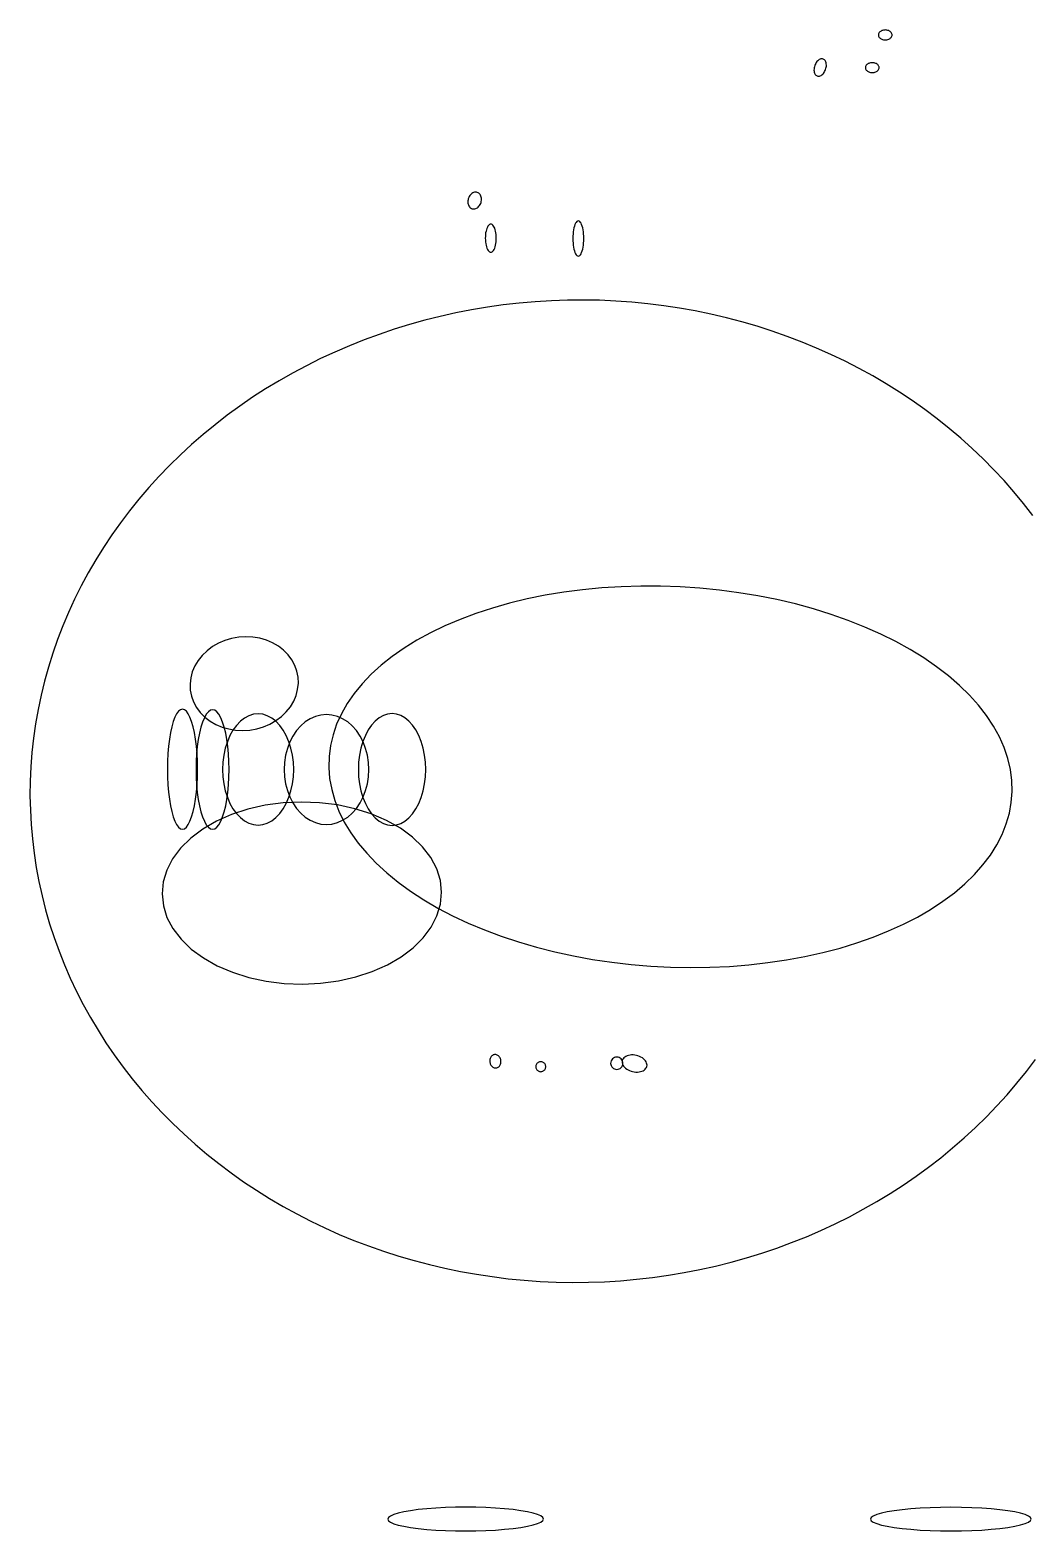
# Model space of a CAD drawing. Extents: x -292 to 292, y -205 to 211.
# Drawn here: x 136 to 239.4, y -205.4 to -50.7 of the extents above; entities that cross this region are included whole.
import ezdxf

# ---------------------------------------------------------------- set-up
doc = ezdxf.new("R2010")
doc.units = 0

msp = doc.modelspace()

# ---------------------------------------------------------------- linework, layer by layer
at = {"layer": 'CIRCLES'}
for p, q in [((195.95, -157.1), (195.93, -157.23)), ((195.93, -157.23), (195.95, -157.35)), ((195.98, -156.98), (195.95, -157.1)), ((195.95, -157.35), (195.98, -157.47)), ((196.04, -156.88), (195.98, -156.98)), ((195.98, -157.47), (196.04, -157.58)), ((196.12, -156.78), (196.04, -156.88)), ((196.04, -157.58), (196.12, -157.67)), ((196.21, -156.7), (196.12, -156.78)), ((196.12, -157.67), (196.21, -157.75)), ((196.32, -156.64), (196.21, -156.7)), ((196.21, -157.75), (196.32, -157.81)), ((196.44, -156.61), (196.32, -156.64)), ((196.32, -157.81), (196.44, -157.84)), ((196.56, -156.6), (196.44, -156.61)), ((196.69, -156.61), (196.56, -156.6)), ((196.81, -156.64), (196.69, -156.61)), ((196.69, -157.84), (196.81, -157.81)), ((196.91, -156.7), (196.81, -156.64)), ((196.81, -157.81), (196.91, -157.75)), ((197.01, -156.78), (196.91, -156.7)), ((196.91, -157.75), (197.01, -157.67)), ((197.09, -156.88), (197.01, -156.78)), ((197.01, -157.67), (197.09, -157.58)), ((197.15, -156.98), (197.09, -156.88)), ((197.09, -157.58), (197.15, -157.47)), ((197.18, -157.1), (197.15, -156.98)), ((197.15, -157.47), (197.18, -157.35)), ((197.19, -157.23), (197.18, -157.1)), ((197.18, -157.35), (197.19, -157.23)), ((196.44, -157.84), (196.56, -157.86)), ((196.56, -157.86), (196.69, -157.84))]:
    msp.add_line(p, q, dxfattribs=at)
at = {"layer": 'ELLIPSES'}
for p, q in [((223.59, -51.02), (223.56, -51.08)), ((223.64, -50.96), (223.59, -51.02)), ((223.69, -50.9), (223.64, -50.96)), ((223.75, -50.85), (223.69, -50.9)), ((223.82, -50.81), (223.75, -50.85)), ((223.9, -50.77), (223.82, -50.81)), ((223.98, -50.74), (223.9, -50.77)), ((224.07, -50.72), (223.98, -50.74)), ((224.16, -50.71), (224.07, -50.72)), ((224.25, -50.7), (224.16, -50.71)), ((224.34, -50.71), (224.25, -50.7)), ((224.43, -50.72), (224.34, -50.71)), ((224.52, -50.74), (224.43, -50.72)), ((224.61, -50.77), (224.52, -50.74)), ((224.68, -50.81), (224.61, -50.77)), ((224.75, -50.85), (224.68, -50.81)), ((224.81, -50.9), (224.75, -50.85)), ((224.87, -50.96), (224.81, -50.9)), ((224.91, -51.02), (224.87, -50.96)), ((224.94, -51.08), (224.91, -51.02)), ((223.55, -51.15), (223.54, -51.21)), ((223.54, -51.21), (223.55, -51.28)), ((223.56, -51.08), (223.55, -51.15)), ((223.55, -51.28), (223.56, -51.34)), ((223.56, -51.34), (223.59, -51.41)), ((223.59, -51.41), (223.64, -51.47)), ((223.64, -51.47), (223.69, -51.52)), ((223.69, -51.52), (223.75, -51.57)), ((223.75, -51.57), (223.82, -51.62)), ((223.82, -51.62), (223.9, -51.65)), ((223.9, -51.65), (223.98, -51.68)), ((223.98, -51.68), (224.07, -51.7)), ((224.07, -51.7), (224.16, -51.72)), ((224.16, -51.72), (224.25, -51.72)), ((224.25, -51.72), (224.34, -51.72)), ((224.34, -51.72), (224.43, -51.7)), ((224.43, -51.7), (224.52, -51.68)), ((224.52, -51.68), (224.61, -51.65)), ((224.61, -51.65), (224.68, -51.62)), ((224.68, -51.62), (224.75, -51.57)), ((224.75, -51.57), (224.81, -51.52)), ((224.81, -51.52), (224.87, -51.47)), ((224.87, -51.47), (224.91, -51.41)), ((224.91, -51.41), (224.94, -51.34)), ((224.95, -51.15), (224.94, -51.08)), ((224.94, -51.34), (224.95, -51.28)), ((224.96, -51.21), (224.95, -51.15)), ((224.95, -51.28), (224.96, -51.21)), ((217.08, -54.15), (217.03, -54.26)), ((217.14, -54.05), (217.08, -54.15)), ((217.21, -53.96), (217.14, -54.05)), ((217.29, -53.88), (217.21, -53.96)), ((217.37, -53.82), (217.29, -53.88)), ((217.45, -53.76), (217.37, -53.82)), ((217.53, -53.72), (217.45, -53.76)), ((217.61, -53.69), (217.53, -53.72)), ((217.7, -53.68), (217.61, -53.69)), ((217.78, -53.68), (217.7, -53.68)), ((217.85, -53.7), (217.78, -53.68)), ((217.92, -53.74), (217.85, -53.7)), ((217.98, -53.78), (217.92, -53.74)), ((218.04, -53.84), (217.98, -53.78)), ((218.09, -53.92), (218.04, -53.84)), ((218.13, -54), (218.09, -53.92)), ((218.15, -54.1), (218.13, -54)), ((218.17, -54.2), (218.15, -54.1)), ((222.56, -54.14), (222.48, -54.17)), ((222.64, -54.11), (222.56, -54.14)), ((222.73, -54.09), (222.64, -54.11)), ((222.82, -54.07), (222.73, -54.09)), ((222.92, -54.07), (222.82, -54.07)), ((223.01, -54.07), (222.92, -54.07)), ((223.1, -54.09), (223.01, -54.07)), ((223.19, -54.11), (223.1, -54.09)), ((223.27, -54.14), (223.19, -54.11)), ((223.35, -54.17), (223.27, -54.14)), ((216.91, -54.72), (216.9, -54.83)), ((216.9, -54.83), (216.91, -54.94)), ((216.92, -54.6), (216.91, -54.72)), ((216.91, -54.94), (216.93, -55.04)), ((216.95, -54.49), (216.92, -54.6)), ((216.93, -55.04), (216.96, -55.14)), ((216.98, -54.37), (216.95, -54.49)), ((216.96, -55.14), (216.99, -55.22)), ((217.03, -54.26), (216.98, -54.37)), ((216.99, -55.22), (217.04, -55.29)), ((217.04, -55.29), (217.1, -55.36)), ((217.1, -55.36), (217.16, -55.4)), ((217.16, -55.4), (217.23, -55.44)), ((217.23, -55.44), (217.31, -55.46)), ((217.31, -55.46), (217.39, -55.46)), ((217.39, -55.46), (217.47, -55.45)), ((217.47, -55.45), (217.55, -55.42)), ((217.55, -55.42), (217.64, -55.38)), ((217.64, -55.38), (217.72, -55.32)), ((217.72, -55.32), (217.8, -55.26)), ((217.8, -55.26), (217.87, -55.18)), ((217.87, -55.18), (217.94, -55.09)), ((217.94, -55.09), (218, -54.99)), ((218, -54.99), (218.05, -54.88)), ((218.05, -54.88), (218.1, -54.77)), ((218.1, -54.77), (218.13, -54.65)), ((218.13, -54.65), (218.16, -54.54)), ((218.16, -54.54), (218.18, -54.42)), ((218.18, -54.31), (218.17, -54.2)), ((218.18, -54.42), (218.18, -54.31)), ((222.23, -54.45), (222.21, -54.51)), ((222.21, -54.51), (222.21, -54.58)), ((222.21, -54.58), (222.21, -54.64)), ((222.21, -54.64), (222.23, -54.71)), ((222.26, -54.38), (222.23, -54.45)), ((222.23, -54.71), (222.26, -54.77)), ((222.3, -54.32), (222.26, -54.38)), ((222.26, -54.77), (222.3, -54.83)), ((222.35, -54.27), (222.3, -54.32)), ((222.3, -54.83), (222.35, -54.89)), ((222.41, -54.22), (222.35, -54.27)), ((222.35, -54.89), (222.41, -54.94)), ((222.48, -54.17), (222.41, -54.22)), ((222.41, -54.94), (222.48, -54.98)), ((222.48, -54.98), (222.56, -55.02)), ((222.56, -55.02), (222.64, -55.05)), ((222.64, -55.05), (222.73, -55.07)), ((222.73, -55.07), (222.82, -55.08)), ((222.82, -55.08), (222.92, -55.09)), ((222.92, -55.09), (223.01, -55.08)), ((223.01, -55.08), (223.1, -55.07)), ((223.1, -55.07), (223.19, -55.05)), ((223.19, -55.05), (223.27, -55.02)), ((223.27, -55.02), (223.35, -54.98)), ((223.42, -54.22), (223.35, -54.17)), ((223.35, -54.98), (223.42, -54.94)), ((223.48, -54.27), (223.42, -54.22)), ((223.42, -54.94), (223.48, -54.89)), ((223.53, -54.32), (223.48, -54.27)), ((223.48, -54.89), (223.53, -54.83)), ((223.57, -54.38), (223.53, -54.32)), ((223.53, -54.83), (223.57, -54.77)), ((223.6, -54.45), (223.57, -54.38)), ((223.57, -54.77), (223.6, -54.71)), ((223.62, -54.51), (223.6, -54.45)), ((223.6, -54.71), (223.62, -54.64)), ((223.63, -54.58), (223.62, -54.51)), ((223.62, -54.64), (223.63, -54.58)), ((181.29, -67.98), (181.25, -68.09)), ((181.34, -67.88), (181.29, -67.98)), ((181.4, -67.78), (181.34, -67.88)), ((181.47, -67.69), (181.4, -67.78)), ((181.54, -67.62), (181.47, -67.69)), ((181.62, -67.55), (181.54, -67.62)), ((181.71, -67.5), (181.62, -67.55)), ((181.8, -67.46), (181.71, -67.5)), ((181.89, -67.43), (181.8, -67.46)), ((181.98, -67.42), (181.89, -67.43)), ((182.08, -67.43), (181.98, -67.42)), ((182.16, -67.45), (182.08, -67.43)), ((182.25, -67.48), (182.16, -67.45)), ((182.32, -67.53), (182.25, -67.48)), ((182.39, -67.59), (182.32, -67.53)), ((182.46, -67.66), (182.39, -67.59)), ((182.51, -67.74), (182.46, -67.66)), ((182.55, -67.83), (182.51, -67.74)), ((182.58, -67.93), (182.55, -67.83)), ((182.6, -68.04), (182.58, -67.93)), ((182.61, -68.15), (182.6, -68.04)), ((181.21, -68.31), (181.2, -68.43)), ((181.2, -68.43), (181.21, -68.54)), ((181.22, -68.2), (181.21, -68.31)), ((181.21, -68.54), (181.23, -68.64)), ((181.25, -68.09), (181.22, -68.2)), ((181.23, -68.64), (181.26, -68.74)), ((181.26, -68.74), (181.31, -68.83)), ((181.31, -68.83), (181.36, -68.92)), ((181.36, -68.92), (181.42, -68.99)), ((181.42, -68.99), (181.49, -69.05)), ((181.49, -69.05), (181.57, -69.1)), ((181.57, -69.1), (181.65, -69.13)), ((181.65, -69.13), (181.74, -69.15)), ((181.74, -69.15), (181.83, -69.15)), ((181.83, -69.15), (181.92, -69.14)), ((181.92, -69.14), (182.02, -69.12)), ((182.02, -69.12), (182.11, -69.08)), ((182.11, -69.08), (182.19, -69.02)), ((182.19, -69.02), (182.27, -68.96)), ((182.27, -68.96), (182.35, -68.88)), ((182.35, -68.88), (182.42, -68.79)), ((182.42, -68.79), (182.48, -68.7)), ((182.48, -68.7), (182.53, -68.59)), ((182.53, -68.59), (182.56, -68.49)), ((182.56, -68.49), (182.59, -68.37)), ((182.59, -68.37), (182.61, -68.26)), ((182.61, -68.26), (182.61, -68.15)), ((183.17, -71.15), (183.12, -71.29)), ((183.22, -71.02), (183.17, -71.15)), ((183.28, -70.92), (183.22, -71.02)), ((183.35, -70.83), (183.28, -70.92)), ((183.42, -70.77), (183.35, -70.83)), ((183.49, -70.73), (183.42, -70.77)), ((183.57, -70.72), (183.49, -70.73)), ((183.64, -70.73), (183.57, -70.72)), ((183.71, -70.77), (183.64, -70.73)), ((183.78, -70.83), (183.71, -70.77)), ((183.85, -70.91), (183.78, -70.83)), ((183.91, -71.02), (183.85, -70.91)), ((183.97, -71.14), (183.91, -71.02)), ((184.02, -71.29), (183.97, -71.14)), ((192.14, -71.1), (192.1, -71.29)), ((192.19, -70.92), (192.14, -71.1)), ((192.25, -70.76), (192.19, -70.92)), ((192.31, -70.63), (192.25, -70.76)), ((192.38, -70.53), (192.31, -70.63)), ((192.45, -70.45), (192.38, -70.53)), ((192.52, -70.4), (192.45, -70.45)), ((192.6, -70.39), (192.52, -70.4)), ((192.67, -70.4), (192.6, -70.39)), ((192.74, -70.45), (192.67, -70.4)), ((192.81, -70.53), (192.74, -70.45)), ((192.88, -70.63), (192.81, -70.53)), ((192.94, -70.76), (192.88, -70.63)), ((193, -70.92), (192.94, -70.76)), ((193.05, -71.1), (193, -70.92)), ((193.09, -71.29), (193.05, -71.1)), ((183.01, -71.98), (183, -72.17)), ((183, -72.17), (183.01, -72.36)), ((183.02, -71.8), (183.01, -71.98)), ((183.01, -72.36), (183.02, -72.55)), ((183.04, -71.62), (183.02, -71.8)), ((183.02, -72.55), (183.05, -72.73)), ((183.08, -71.45), (183.04, -71.62)), ((183.12, -71.29), (183.08, -71.45)), ((184.06, -71.44), (184.02, -71.29)), ((184.09, -71.61), (184.06, -71.44)), ((184.06, -72.9), (184.09, -72.72)), ((184.12, -71.79), (184.09, -71.61)), ((184.09, -72.72), (184.12, -72.55)), ((184.13, -71.98), (184.12, -71.79)), ((184.12, -72.55), (184.13, -72.36)), ((184.13, -72.17), (184.13, -71.98)), ((184.13, -72.36), (184.13, -72.17)), ((192.05, -71.73), (192.03, -71.96)), ((192.03, -71.96), (192.03, -72.2)), ((192.03, -72.2), (192.03, -72.44)), ((192.03, -72.44), (192.05, -72.67)), ((192.07, -71.51), (192.05, -71.73)), ((192.05, -72.67), (192.07, -72.89)), ((192.1, -71.29), (192.07, -71.51)), ((193.12, -71.51), (193.09, -71.29)), ((193.14, -71.73), (193.12, -71.51)), ((193.12, -72.89), (193.14, -72.67)), ((193.16, -71.96), (193.14, -71.73)), ((193.14, -72.67), (193.16, -72.44)), ((193.16, -72.2), (193.16, -71.96)), ((193.16, -72.44), (193.16, -72.2)), ((183.05, -72.73), (183.08, -72.9)), ((183.08, -72.9), (183.12, -73.05)), ((183.12, -73.05), (183.17, -73.2)), ((183.17, -73.2), (183.22, -73.32)), ((183.22, -73.32), (183.29, -73.43)), ((183.29, -73.43), (183.35, -73.51)), ((183.35, -73.51), (183.42, -73.57)), ((183.42, -73.57), (183.5, -73.61)), ((183.5, -73.61), (183.57, -73.62)), ((183.57, -73.62), (183.64, -73.61)), ((183.64, -73.61), (183.72, -73.57)), ((183.72, -73.57), (183.79, -73.51)), ((183.79, -73.51), (183.85, -73.43)), ((183.85, -73.43), (183.92, -73.32)), ((183.92, -73.32), (183.97, -73.2)), ((183.97, -73.2), (184.02, -73.05)), ((184.02, -73.05), (184.06, -72.9)), ((192.07, -72.89), (192.1, -73.1)), ((192.1, -73.1), (192.14, -73.3)), ((192.14, -73.3), (192.19, -73.48)), ((192.19, -73.48), (192.25, -73.64)), ((192.25, -73.64), (192.31, -73.77)), ((192.31, -73.77), (192.38, -73.87)), ((192.38, -73.87), (192.45, -73.95)), ((192.45, -73.95), (192.52, -73.99)), ((192.52, -73.99), (192.6, -74.01)), ((192.6, -74.01), (192.67, -73.99)), ((192.67, -73.99), (192.74, -73.95)), ((192.74, -73.95), (192.81, -73.87)), ((192.81, -73.87), (192.88, -73.77)), ((192.88, -73.77), (192.94, -73.64)), ((192.94, -73.64), (193, -73.48)), ((193, -73.48), (193.05, -73.3)), ((193.05, -73.3), (193.09, -73.1)), ((193.09, -73.1), (193.12, -72.89)), ((186.51, -78.86), (184.86, -79.05)), ((188.16, -78.71), (186.51, -78.86)), ((189.82, -78.61), (188.16, -78.71)), ((191.48, -78.56), (189.82, -78.61)), ((193.14, -78.54), (191.48, -78.56)), ((194.79, -78.57), (193.14, -78.54)), ((196.45, -78.65), (194.79, -78.57)), ((198.11, -78.76), (196.45, -78.65)), ((199.75, -78.92), (198.11, -78.76)), ((178.36, -80.23), (176.76, -80.63)), ((179.97, -79.87), (178.36, -80.23)), ((181.59, -79.55), (179.97, -79.87)), ((183.22, -79.28), (181.59, -79.55)), ((184.86, -79.05), (183.22, -79.28)), ((201.4, -79.13), (199.75, -78.92)), ((203.03, -79.38), (201.4, -79.13)), ((204.66, -79.67), (203.03, -79.38)), ((206.27, -80), (204.66, -79.67)), ((207.88, -80.37), (206.27, -80)), ((209.47, -80.79), (207.88, -80.37)), ((173.6, -81.56), (172.05, -82.08)), ((175.17, -81.07), (173.6, -81.56)), ((176.76, -80.63), (175.17, -81.07)), ((211.04, -81.25), (209.47, -80.79)), ((212.6, -81.75), (211.04, -81.25)), ((214.14, -82.29), (212.6, -81.75)), ((168.99, -83.25), (167.49, -83.9)), ((170.51, -82.65), (168.99, -83.25)), ((172.05, -82.08), (170.51, -82.65)), ((215.67, -82.87), (214.14, -82.29)), ((217.17, -83.49), (215.67, -82.87)), ((218.65, -84.16), (217.17, -83.49)), ((166.02, -84.58), (164.56, -85.31)), ((167.49, -83.9), (166.02, -84.58)), ((220.11, -84.85), (218.65, -84.16)), ((221.55, -85.59), (220.11, -84.85)), ((163.13, -86.07), (161.73, -86.87)), ((164.56, -85.31), (163.13, -86.07)), ((222.96, -86.37), (221.55, -85.59)), ((224.35, -87.18), (222.96, -86.37)), ((160.35, -87.7), (159, -88.57)), ((161.73, -86.87), (160.35, -87.7)), ((225.71, -88.03), (224.35, -87.18)), ((227.03, -88.91), (225.71, -88.03)), ((157.68, -89.48), (156.39, -90.42)), ((159, -88.57), (157.68, -89.48)), ((228.33, -89.83), (227.03, -88.91)), ((156.39, -90.42), (155.13, -91.39)), ((229.6, -90.78), (228.33, -89.83)), ((230.84, -91.77), (229.6, -90.78)), ((153.91, -92.4), (152.71, -93.44)), ((155.13, -91.39), (153.91, -92.4)), ((232.04, -92.79), (230.84, -91.77)), ((233.21, -93.84), (232.04, -92.79)), ((152.71, -93.44), (151.55, -94.5)), ((234.35, -94.92), (233.21, -93.84)), ((150.43, -95.6), (149.34, -96.73)), ((151.55, -94.5), (150.43, -95.6)), ((235.45, -96.03), (234.35, -94.92)), ((149.34, -96.73), (148.29, -97.88)), ((236.51, -97.16), (235.45, -96.03)), ((237.53, -98.33), (236.51, -97.16)), ((148.29, -97.88), (147.28, -99.07)), ((238.52, -99.52), (237.53, -98.33)), ((146.31, -100.27), (145.37, -101.51)), ((147.28, -99.07), (146.31, -100.27)), ((239.46, -100.74), (238.52, -99.52)), ((145.37, -101.51), (144.48, -102.76)), ((144.48, -102.76), (143.63, -104.04)), ((143.63, -104.04), (142.82, -105.34)), ((142.05, -106.67), (141.33, -108.01)), ((142.82, -105.34), (142.05, -106.67)), ((141.33, -108.01), (140.65, -109.37)), ((195.02, -108.21), (193.04, -108.4)), ((197.02, -108.09), (195.02, -108.21)), ((199.04, -108.03), (197.02, -108.09)), ((201.07, -108.03), (199.04, -108.03)), ((203.1, -108.1), (201.07, -108.03)), ((205.13, -108.24), (203.1, -108.1)), ((207.14, -108.44), (205.13, -108.24)), ((140.65, -109.37), (140.02, -110.74)), ((185.5, -109.79), (183.74, -110.29)), ((187.32, -109.35), (185.5, -109.79)), ((189.19, -108.97), (187.32, -109.35)), ((191.1, -108.66), (189.19, -108.97)), ((193.04, -108.4), (191.1, -108.66)), ((209.15, -108.71), (207.14, -108.44)), ((211.12, -109.03), (209.15, -108.71)), ((213.07, -109.42), (211.12, -109.03)), ((214.98, -109.87), (213.07, -109.42)), ((140.02, -110.74), (139.43, -112.14)), ((182.03, -110.85), (180.4, -111.46)), ((183.74, -110.29), (182.03, -110.85)), ((216.85, -110.38), (214.98, -109.87)), ((218.67, -110.95), (216.85, -110.38)), ((220.43, -111.57), (218.67, -110.95)), ((139.43, -112.14), (138.89, -113.54)), ((177.35, -112.85), (175.94, -113.61)), ((178.83, -112.13), (177.35, -112.85)), ((180.4, -111.46), (178.83, -112.13)), ((222.14, -112.25), (220.43, -111.57)), ((223.78, -112.97), (222.14, -112.25)), ((138.89, -113.54), (138.39, -114.96)), ((154.86, -114.27), (154.3, -114.69)), ((155.48, -113.91), (154.86, -114.27)), ((156.15, -113.63), (155.48, -113.91)), ((156.84, -113.42), (156.15, -113.63)), ((157.57, -113.29), (156.84, -113.42)), ((158.3, -113.25), (157.57, -113.29)), ((159.02, -113.29), (158.3, -113.25)), ((159.74, -113.41), (159.02, -113.29)), ((160.42, -113.6), (159.74, -113.41)), ((161.07, -113.88), (160.42, -113.6)), ((161.66, -114.23), (161.07, -113.88)), ((162.2, -114.64), (161.66, -114.23)), ((174.63, -114.43), (173.4, -115.29)), ((175.94, -113.61), (174.63, -114.43)), ((225.34, -113.75), (223.78, -112.97)), ((226.83, -114.57), (225.34, -113.75)), ((138.39, -114.96), (137.94, -116.4)), ((153.38, -115.7), (153.04, -116.26)), ((153.8, -115.17), (153.38, -115.7)), ((154.3, -114.69), (153.8, -115.17)), ((162.67, -115.11), (162.2, -114.64)), ((163.05, -115.64), (162.67, -115.11)), ((163.36, -116.2), (163.05, -115.64)), ((173.4, -115.29), (172.27, -116.19)), ((228.23, -115.44), (226.83, -114.57)), ((229.55, -116.35), (228.23, -115.44)), ((137.94, -116.4), (137.54, -117.84)), ((152.62, -117.49), (152.55, -118.12)), ((152.78, -116.86), (152.62, -117.49)), ((153.04, -116.26), (152.78, -116.86)), ((163.57, -116.8), (163.36, -116.2)), ((163.7, -117.42), (163.57, -116.8)), ((163.72, -118.05), (163.7, -117.42)), ((171.24, -117.12), (170.31, -118.1)), ((172.27, -116.19), (171.24, -117.12)), ((230.78, -117.29), (229.55, -116.35)), ((231.91, -118.27), (230.78, -117.29)), ((137.54, -117.84), (137.18, -119.29)), ((152.55, -118.12), (152.58, -118.75)), ((152.58, -118.75), (152.7, -119.37)), ((163.49, -119.3), (163.65, -118.68)), ((163.65, -118.68), (163.72, -118.05)), ((169.48, -119.1), (168.77, -120.14)), ((170.31, -118.1), (169.48, -119.1)), ((232.95, -119.28), (231.91, -118.27)), ((137.18, -119.29), (136.88, -120.76)), ((152.7, -119.37), (152.92, -119.96)), ((152.92, -119.96), (153.22, -120.53)), ((153.22, -120.53), (153.61, -121.05)), ((162.47, -121), (162.9, -120.47)), ((162.9, -120.47), (163.24, -119.9)), ((163.24, -119.9), (163.49, -119.3)), ((168.77, -120.14), (168.17, -121.19)), ((233.88, -120.32), (232.95, -119.28)), ((234.7, -121.38), (233.88, -120.32)), ((136.62, -122.23), (136.4, -123.7)), ((136.88, -120.76), (136.62, -122.23)), ((150.82, -122), (150.67, -122.53)), ((150.99, -121.55), (150.82, -122)), ((151.17, -121.19), (150.99, -121.55)), ((151.36, -120.93), (151.17, -121.19)), ((151.56, -120.77), (151.36, -120.93)), ((151.76, -120.72), (151.56, -120.77)), ((151.97, -120.77), (151.76, -120.72)), ((152.17, -120.93), (151.97, -120.77)), ((152.36, -121.19), (152.17, -120.93)), ((152.54, -121.55), (152.36, -121.19)), ((152.71, -122), (152.54, -121.55)), ((152.86, -122.53), (152.71, -122)), ((153.61, -121.05), (154.07, -121.53)), ((153.84, -122.05), (153.67, -122.58)), ((154.03, -121.6), (153.84, -122.05)), ((154.23, -121.24), (154.03, -121.6)), ((154.07, -121.53), (154.61, -121.94)), ((154.44, -120.98), (154.23, -121.24)), ((154.65, -120.82), (154.44, -120.98)), ((154.61, -121.94), (155.21, -122.29)), ((154.88, -120.77), (154.65, -120.82)), ((155.1, -120.82), (154.88, -120.77)), ((155.32, -120.98), (155.1, -120.82)), ((155.53, -121.24), (155.32, -120.98)), ((155.73, -121.6), (155.53, -121.24)), ((155.91, -122.05), (155.73, -121.6)), ((156.08, -122.58), (155.91, -122.05)), ((157.74, -121.97), (157.34, -122.39)), ((158.17, -121.64), (157.74, -121.97)), ((158.63, -121.4), (158.17, -121.64)), ((159.1, -121.25), (158.63, -121.4)), ((159.58, -121.2), (159.1, -121.25)), ((160.05, -121.25), (159.58, -121.2)), ((160.52, -121.4), (160.05, -121.25)), ((160.98, -121.64), (160.52, -121.4)), ((160.79, -122.25), (161.41, -121.9)), ((161.41, -121.97), (160.98, -121.64)), ((161.41, -121.9), (161.97, -121.48)), ((161.81, -122.39), (161.41, -121.97)), ((161.97, -121.48), (162.47, -121)), ((164.44, -122.03), (163.97, -122.44)), ((164.95, -121.7), (164.44, -122.03)), ((165.49, -121.46), (164.95, -121.7)), ((166.05, -121.32), (165.49, -121.46)), ((166.62, -121.27), (166.05, -121.32)), ((167.19, -121.32), (166.62, -121.27)), ((167.75, -121.46), (167.19, -121.32)), ((168.17, -121.19), (167.67, -122.27)), ((168.29, -121.7), (167.75, -121.46)), ((168.81, -122.03), (168.29, -121.7)), ((169.28, -122.44), (168.81, -122.03)), ((171.65, -121.95), (171.27, -122.37)), ((172.06, -121.62), (171.65, -121.95)), ((172.49, -121.37), (172.06, -121.62)), ((172.93, -121.23), (172.49, -121.37)), ((173.39, -121.18), (172.93, -121.23)), ((173.84, -121.23), (173.39, -121.18)), ((174.29, -121.37), (173.84, -121.23)), ((174.72, -121.62), (174.29, -121.37)), ((175.12, -121.95), (174.72, -121.62)), ((175.5, -122.37), (175.12, -121.95)), ((235.42, -122.46), (234.7, -121.38)), ((136.4, -123.7), (136.24, -125.18)), ((150.53, -123.14), (150.42, -123.81)), ((150.67, -122.53), (150.53, -123.14)), ((153, -123.14), (152.86, -122.53)), ((153.11, -123.81), (153, -123.14)), ((153.53, -123.18), (153.4, -123.85)), ((153.67, -122.58), (153.53, -123.18)), ((155.21, -122.29), (155.85, -122.56)), ((155.85, -122.56), (156.54, -122.76)), ((156.23, -123.18), (156.08, -122.58)), ((156.35, -123.85), (156.23, -123.18)), ((156.67, -123.44), (156.4, -124.07)), ((156.54, -122.76), (157.25, -122.88)), ((156.98, -122.88), (156.67, -123.44)), ((157.34, -122.39), (156.98, -122.88)), ((157.25, -122.88), (157.98, -122.92)), ((157.98, -122.92), (158.71, -122.87)), ((158.71, -122.87), (159.43, -122.75)), ((159.43, -122.75), (160.13, -122.54)), ((160.13, -122.54), (160.79, -122.25)), ((162.17, -122.88), (161.81, -122.39)), ((162.48, -123.44), (162.17, -122.88)), ((162.75, -124.07), (162.48, -123.44)), ((163.16, -123.49), (162.84, -124.1)), ((163.54, -122.93), (163.16, -123.49)), ((163.97, -122.44), (163.54, -122.93)), ((167.3, -123.37), (167.03, -124.48)), ((167.67, -122.27), (167.3, -123.37)), ((169.71, -122.93), (169.28, -122.44)), ((170.09, -123.49), (169.71, -122.93)), ((170.4, -124.1), (170.09, -123.49)), ((170.63, -123.43), (170.38, -124.06)), ((170.93, -122.86), (170.63, -123.43)), ((171.27, -122.37), (170.93, -122.86)), ((175.84, -122.86), (175.5, -122.37)), ((176.14, -123.43), (175.84, -122.86)), ((176.4, -124.06), (176.14, -123.43)), ((236.03, -123.56), (235.42, -122.46)), ((236.52, -124.68), (236.03, -123.56)), ((136.24, -125.18), (136.13, -126.66)), ((150.26, -125.3), (150.22, -126.1)), ((150.33, -124.54), (150.26, -125.3)), ((150.42, -123.81), (150.33, -124.54)), ((153.2, -124.54), (153.11, -123.81)), ((153.27, -125.3), (153.2, -124.54)), ((153.3, -124.58), (153.23, -125.34)), ((153.31, -126.1), (153.27, -125.3)), ((153.4, -123.85), (153.3, -124.58)), ((156.19, -124.74), (156.03, -125.45)), ((156.4, -124.07), (156.19, -124.74)), ((156.45, -124.58), (156.35, -123.85)), ((156.52, -125.34), (156.45, -124.58)), ((162.59, -124.77), (162.41, -125.47)), ((162.84, -124.1), (162.59, -124.77)), ((162.96, -124.74), (162.75, -124.07)), ((163.12, -125.45), (162.96, -124.74)), ((167.03, -124.48), (166.89, -125.61)), ((170.18, -124.73), (170.03, -125.45)), ((170.38, -124.06), (170.18, -124.73)), ((170.66, -124.77), (170.4, -124.1)), ((170.84, -125.47), (170.66, -124.77)), ((176.6, -124.73), (176.4, -124.06)), ((176.74, -125.45), (176.6, -124.73)), ((236.9, -125.8), (236.52, -124.68)), ((136.13, -126.66), (136.06, -128.15)), ((150.22, -126.1), (150.21, -126.9)), ((153.19, -126.13), (153.17, -126.94)), ((153.23, -125.34), (153.19, -126.13)), ((153.32, -126.9), (153.31, -126.1)), ((155.94, -126.19), (155.91, -126.94)), ((156.03, -125.45), (155.94, -126.19)), ((156.56, -126.13), (156.52, -125.34)), ((156.58, -126.94), (156.56, -126.13)), ((162.3, -126.2), (162.26, -126.94)), ((162.41, -125.47), (162.3, -126.2)), ((163.21, -126.19), (163.12, -125.45)), ((163.24, -126.94), (163.21, -126.19)), ((166.89, -125.61), (166.86, -126.74)), ((166.86, -126.74), (166.95, -127.87)), ((169.94, -126.18), (169.91, -126.94)), ((170.03, -125.45), (169.94, -126.18)), ((170.95, -126.2), (170.84, -125.47)), ((170.99, -126.94), (170.95, -126.2)), ((176.83, -126.18), (176.74, -125.45)), ((176.86, -126.94), (176.83, -126.18)), ((237.16, -126.93), (236.9, -125.8)), ((136.06, -128.15), (136.04, -129.64)), ((150.21, -126.9), (150.22, -127.71)), ((150.22, -127.71), (150.26, -128.51)), ((153.17, -126.94), (153.19, -127.74)), ((153.19, -127.74), (153.23, -128.53)), ((153.27, -128.51), (153.31, -127.71)), ((153.31, -127.71), (153.32, -126.9)), ((155.91, -126.94), (155.94, -127.69)), ((155.94, -127.69), (156.03, -128.42)), ((156.03, -128.42), (156.19, -129.13)), ((156.52, -128.53), (156.56, -127.74)), ((156.56, -127.74), (156.58, -126.94)), ((162.26, -126.94), (162.3, -127.68)), ((162.3, -127.68), (162.41, -128.4)), ((162.41, -128.4), (162.59, -129.11)), ((162.96, -129.13), (163.12, -128.42)), ((163.12, -128.42), (163.21, -127.69)), ((163.21, -127.69), (163.24, -126.94)), ((166.95, -127.87), (167.16, -129)), ((169.91, -126.94), (169.94, -127.69)), ((169.94, -127.69), (170.03, -128.43)), ((170.03, -128.43), (170.18, -129.14)), ((170.66, -129.11), (170.84, -128.4)), ((170.84, -128.4), (170.95, -127.68)), ((170.95, -127.68), (170.99, -126.94)), ((176.6, -129.14), (176.74, -128.43)), ((176.74, -128.43), (176.83, -127.69)), ((176.83, -127.69), (176.86, -126.94)), ((237.31, -128.07), (237.16, -126.93)), ((237.34, -129.2), (237.31, -128.07)), ((136.04, -129.64), (136.08, -131.12)), ((150.26, -128.51), (150.33, -129.27)), ((150.33, -129.27), (150.42, -130)), ((153.11, -130), (153.2, -129.27)), ((153.2, -129.27), (153.27, -128.51)), ((153.23, -128.53), (153.3, -129.3)), ((153.3, -129.3), (153.4, -130.02)), ((156.19, -129.13), (156.4, -129.8)), ((156.35, -130.02), (156.45, -129.3)), ((156.4, -129.8), (156.67, -130.43)), ((156.45, -129.3), (156.52, -128.53)), ((162.48, -130.43), (162.75, -129.8)), ((162.59, -129.11), (162.84, -129.77)), ((162.75, -129.8), (162.96, -129.13)), ((162.84, -129.77), (163.16, -130.39)), ((167.16, -129), (167.48, -130.13)), ((170.09, -130.39), (170.4, -129.77)), ((170.18, -129.14), (170.38, -129.82)), ((170.38, -129.82), (170.63, -130.44)), ((170.4, -129.77), (170.66, -129.11)), ((176.14, -130.44), (176.4, -129.82)), ((176.4, -129.82), (176.6, -129.14)), ((237.25, -130.33), (237.34, -129.2)), ((136.08, -131.12), (136.16, -132.61)), ((150.42, -130), (150.53, -130.67)), ((150.53, -130.67), (150.67, -131.28)), ((150.67, -131.28), (150.82, -131.81)), ((152.71, -131.81), (152.86, -131.28)), ((152.86, -131.28), (153, -130.67)), ((153, -130.67), (153.11, -130)), ((153.4, -130.02), (153.53, -130.69)), ((153.53, -130.69), (153.67, -131.3)), ((153.67, -131.3), (153.84, -131.83)), ((155.91, -131.83), (156.08, -131.3)), ((156.08, -131.3), (156.23, -130.69)), ((156.23, -130.69), (156.35, -130.02)), ((156.67, -130.43), (156.98, -130.99)), ((158.52, -131.04), (156.83, -131.59)), ((156.98, -130.99), (157.34, -131.49)), ((157.34, -131.49), (157.74, -131.9)), ((160.3, -130.63), (158.52, -131.04)), ((162.15, -130.39), (160.3, -130.63)), ((161.41, -131.9), (161.81, -131.49)), ((161.81, -131.49), (162.17, -130.99)), ((164.03, -130.29), (162.15, -130.39)), ((162.17, -130.99), (162.48, -130.43)), ((163.16, -130.39), (163.54, -130.95)), ((163.54, -130.95), (163.97, -131.43)), ((163.97, -131.43), (164.44, -131.85)), ((165.91, -130.36), (164.03, -130.29)), ((167.76, -130.59), (165.91, -130.36)), ((167.48, -130.13), (167.91, -131.25)), ((169.55, -130.98), (167.76, -130.59)), ((167.91, -131.25), (168.46, -132.36)), ((168.81, -131.85), (169.28, -131.43)), ((169.28, -131.43), (169.71, -130.95)), ((171.24, -131.51), (169.55, -130.98)), ((169.71, -130.95), (170.09, -130.39)), ((170.63, -130.44), (170.93, -131.01)), ((170.93, -131.01), (171.27, -131.51)), ((172.82, -132.18), (171.24, -131.51)), ((171.27, -131.51), (171.65, -131.92)), ((175.12, -131.92), (175.5, -131.51)), ((175.5, -131.51), (175.84, -131.01)), ((175.84, -131.01), (176.14, -130.44)), ((236.73, -132.55), (237.05, -131.44)), ((237.05, -131.44), (237.25, -130.33)), ((136.16, -132.61), (136.29, -134.09)), ((150.82, -131.81), (150.99, -132.26)), ((150.99, -132.26), (151.17, -132.62)), ((151.17, -132.62), (151.36, -132.88)), ((151.36, -132.88), (151.56, -133.04)), ((151.56, -133.04), (151.76, -133.09)), ((151.76, -133.09), (151.97, -133.04)), ((151.97, -133.04), (152.17, -132.88)), ((152.17, -132.88), (152.36, -132.62)), ((152.36, -132.62), (152.54, -132.26)), ((152.54, -132.26), (152.71, -131.81)), ((153.84, -131.83), (154.03, -132.28)), ((155.27, -132.28), (153.86, -133.1)), ((154.03, -132.28), (154.23, -132.63)), ((154.23, -132.63), (154.44, -132.89)), ((154.44, -132.89), (154.65, -133.05)), ((154.65, -133.05), (154.88, -133.1)), ((154.88, -133.1), (155.1, -133.05)), ((155.1, -133.05), (155.32, -132.89)), ((156.83, -131.59), (155.27, -132.28)), ((155.32, -132.89), (155.53, -132.63)), ((155.53, -132.63), (155.73, -132.28)), ((155.73, -132.28), (155.91, -131.83)), ((157.74, -131.9), (158.17, -132.24)), ((158.17, -132.24), (158.63, -132.48)), ((158.63, -132.48), (159.1, -132.62)), ((159.1, -132.62), (159.58, -132.67)), ((159.58, -132.67), (160.05, -132.62)), ((160.05, -132.62), (160.52, -132.48)), ((160.52, -132.48), (160.98, -132.24)), ((160.98, -132.24), (161.41, -131.9)), ((164.44, -131.85), (164.95, -132.17)), ((164.95, -132.17), (165.49, -132.41)), ((165.49, -132.41), (166.05, -132.56)), ((166.05, -132.56), (166.62, -132.61)), ((166.62, -132.61), (167.19, -132.56)), ((167.19, -132.56), (167.75, -132.41)), ((167.75, -132.41), (168.29, -132.17)), ((168.29, -132.17), (168.81, -131.85)), ((168.46, -132.36), (169.13, -133.45)), ((171.65, -131.92), (172.06, -132.26)), ((172.06, -132.26), (172.49, -132.5)), ((172.49, -132.5), (172.93, -132.65)), ((174.24, -132.99), (172.82, -132.18)), ((172.93, -132.65), (173.39, -132.7)), ((173.39, -132.7), (173.84, -132.65)), ((173.84, -132.65), (174.29, -132.5)), ((175.49, -133.9), (174.24, -132.99)), ((174.29, -132.5), (174.72, -132.26)), ((174.72, -132.26), (175.12, -131.92)), ((236.3, -133.64), (236.73, -132.55)), ((136.29, -134.09), (136.46, -135.57)), ((152.62, -134.03), (151.58, -135.06)), ((153.86, -133.1), (152.62, -134.03)), ((169.13, -133.45), (169.9, -134.53)), ((169.9, -134.53), (170.78, -135.58)), ((176.54, -134.92), (175.49, -133.9)), ((235.75, -134.71), (236.3, -133.64)), ((136.46, -135.57), (136.69, -137.04)), ((150.75, -136.16), (150.15, -137.33)), ((151.58, -135.06), (150.75, -136.16)), ((170.78, -135.58), (171.76, -136.6)), ((177.38, -136.01), (176.54, -134.92)), ((177.99, -137.17), (177.38, -136.01)), ((234.32, -136.78), (235.09, -135.76)), ((235.09, -135.76), (235.75, -134.71)), ((136.69, -137.04), (136.96, -138.5)), ((150.15, -137.33), (149.79, -138.53)), ((171.76, -136.6), (172.84, -137.6)), ((172.84, -137.6), (174.02, -138.56)), ((178.37, -138.37), (177.99, -137.17)), ((233.44, -137.77), (234.32, -136.78)), ((136.96, -138.5), (137.29, -139.96)), ((149.79, -138.53), (149.67, -139.76)), ((174.02, -138.56), (175.3, -139.48)), ((178.5, -139.6), (178.37, -138.37)), ((231.38, -139.64), (232.46, -138.72)), ((232.46, -138.72), (233.44, -137.77)), ((137.29, -139.96), (137.65, -141.41)), ((149.67, -139.76), (149.8, -140.98)), ((175.3, -139.48), (176.66, -140.37)), ((176.66, -140.37), (178.11, -141.22)), ((178.38, -140.82), (178.5, -139.6)), ((228.93, -141.36), (230.2, -140.52)), ((230.2, -140.52), (231.38, -139.64)), ((137.65, -141.41), (138.07, -142.85)), ((149.8, -140.98), (150.17, -142.18)), ((150.17, -142.18), (150.79, -143.34)), ((177.42, -143.2), (178.02, -142.03)), ((178.02, -142.03), (178.38, -140.82)), ((178.11, -141.22), (179.63, -142.01)), ((179.63, -142.01), (181.24, -142.77)), ((226.12, -142.89), (227.57, -142.15)), ((227.57, -142.15), (228.93, -141.36)), ((138.07, -142.85), (138.54, -144.27)), ((150.79, -143.34), (151.63, -144.44)), ((176.59, -144.3), (177.42, -143.2)), ((181.24, -142.77), (182.91, -143.47)), ((182.91, -143.47), (184.64, -144.12)), ((222.99, -144.23), (224.59, -143.58)), ((224.59, -143.58), (226.12, -142.89)), ((138.54, -144.27), (139.05, -145.68)), ((151.63, -144.44), (152.68, -145.45)), ((174.31, -146.26), (175.55, -145.33)), ((175.55, -145.33), (176.59, -144.3)), ((184.64, -144.12), (186.43, -144.71)), ((186.43, -144.71), (188.28, -145.25)), ((188.28, -145.25), (190.17, -145.73)), ((217.8, -145.81), (219.59, -145.34)), ((219.59, -145.34), (221.32, -144.81)), ((221.32, -144.81), (222.99, -144.23)), ((139.05, -145.68), (139.6, -147.08)), ((152.68, -145.45), (153.93, -146.37)), ((153.93, -146.37), (155.35, -147.17)), ((172.9, -147.07), (174.31, -146.26)), ((190.17, -145.73), (192.1, -146.15)), ((192.1, -146.15), (194.06, -146.51)), ((194.06, -146.51), (196.05, -146.81)), ((196.05, -146.81), (198.06, -147.04)), ((210.17, -147.07), (212.13, -146.85)), ((212.13, -146.85), (214.06, -146.57)), ((214.06, -146.57), (215.95, -146.22)), ((215.95, -146.22), (217.8, -145.81)), ((139.6, -147.08), (140.2, -148.46)), ((140.2, -148.46), (140.85, -149.83)), ((155.35, -147.17), (156.92, -147.84)), ((156.92, -147.84), (158.62, -148.38)), ((158.62, -148.38), (160.4, -148.76)), ((167.86, -148.72), (169.65, -148.32)), ((169.65, -148.32), (171.33, -147.77)), ((171.33, -147.77), (172.9, -147.07)), ((198.06, -147.04), (200.09, -147.21)), ((200.09, -147.21), (202.12, -147.31)), ((202.12, -147.31), (204.15, -147.35)), ((204.15, -147.35), (206.17, -147.32)), ((206.17, -147.32), (208.18, -147.23)), ((208.18, -147.23), (210.17, -147.07)), ((140.85, -149.83), (141.54, -151.18)), ((160.4, -148.76), (162.25, -148.99)), ((162.25, -148.99), (164.14, -149.06)), ((164.14, -149.06), (166.02, -148.97)), ((166.02, -148.97), (167.86, -148.72)), ((141.54, -151.18), (142.28, -152.51)), ((142.28, -152.51), (143.06, -153.82)), ((143.06, -153.82), (143.88, -155.1)), ((143.88, -155.1), (144.74, -156.37)), ((144.74, -156.37), (145.65, -157.61)), ((145.65, -157.61), (146.59, -158.83)), ((183.48, -156.83), (183.46, -156.91)), ((183.46, -156.91), (183.46, -157.01)), ((183.46, -157.01), (183.47, -157.1)), ((183.47, -157.1), (183.49, -157.19)), ((183.5, -156.74), (183.48, -156.83)), ((183.49, -157.19), (183.51, -157.27)), ((183.53, -156.66), (183.5, -156.74)), ((183.51, -157.27), (183.55, -157.36)), ((183.57, -156.58), (183.53, -156.66)), ((183.55, -157.36), (183.59, -157.43)), ((183.62, -156.52), (183.57, -156.58)), ((183.59, -157.43), (183.64, -157.5)), ((183.67, -156.46), (183.62, -156.52)), ((183.64, -157.5), (183.7, -157.56)), ((183.73, -156.41), (183.67, -156.46)), ((183.7, -157.56), (183.77, -157.61)), ((183.8, -156.37), (183.73, -156.41)), ((183.77, -157.61), (183.84, -157.66)), ((183.87, -156.34), (183.8, -156.37)), ((183.84, -157.66), (183.91, -157.69)), ((183.94, -156.33), (183.87, -156.34)), ((183.91, -157.69), (183.98, -157.71)), ((184.02, -156.32), (183.94, -156.33)), ((183.98, -157.71), (184.06, -157.71)), ((184.09, -156.33), (184.02, -156.32)), ((184.06, -157.71), (184.13, -157.71)), ((184.17, -156.35), (184.09, -156.33)), ((184.13, -157.71), (184.2, -157.69)), ((184.24, -156.38), (184.17, -156.35)), ((184.2, -157.69), (184.27, -157.67)), ((184.31, -156.42), (184.24, -156.38)), ((184.27, -157.67), (184.34, -157.63)), ((184.37, -156.47), (184.31, -156.42)), ((184.34, -157.63), (184.4, -157.58)), ((184.43, -156.54), (184.37, -156.47)), ((184.4, -157.58), (184.46, -157.52)), ((184.48, -156.61), (184.43, -156.54)), ((184.46, -157.52), (184.5, -157.45)), ((184.52, -156.68), (184.48, -156.61)), ((184.5, -157.45), (184.54, -157.38)), ((184.56, -156.76), (184.52, -156.68)), ((184.54, -157.38), (184.57, -157.3)), ((184.59, -156.85), (184.56, -156.76)), ((184.57, -157.3), (184.6, -157.21)), ((184.6, -156.94), (184.59, -156.85)), ((184.61, -157.03), (184.6, -156.94)), ((184.6, -157.21), (184.61, -157.12)), ((184.61, -157.12), (184.61, -157.03)), ((188.23, -157.44), (188.21, -157.51)), ((188.21, -157.51), (188.21, -157.58)), ((188.21, -157.58), (188.21, -157.64)), ((188.21, -157.64), (188.23, -157.71)), ((188.25, -157.38), (188.23, -157.44)), ((188.23, -157.71), (188.25, -157.77)), ((188.28, -157.32), (188.25, -157.38)), ((188.25, -157.77), (188.28, -157.83)), ((188.31, -157.26), (188.28, -157.32)), ((188.36, -157.21), (188.31, -157.26)), ((188.41, -157.17), (188.36, -157.21)), ((188.47, -157.13), (188.41, -157.17)), ((188.53, -157.1), (188.47, -157.13)), ((188.59, -157.08), (188.53, -157.1)), ((188.65, -157.07), (188.59, -157.08)), ((188.72, -157.06), (188.65, -157.07)), ((188.79, -157.07), (188.72, -157.06)), ((188.85, -157.08), (188.79, -157.07)), ((188.92, -157.1), (188.85, -157.08)), ((188.98, -157.13), (188.92, -157.1)), ((189.03, -157.17), (188.98, -157.13)), ((189.09, -157.21), (189.03, -157.17)), ((189.13, -157.26), (189.09, -157.21)), ((189.17, -157.32), (189.13, -157.26)), ((189.2, -157.38), (189.17, -157.32)), ((189.17, -157.83), (189.2, -157.77)), ((189.22, -157.44), (189.2, -157.38)), ((189.2, -157.77), (189.22, -157.71)), ((189.23, -157.51), (189.22, -157.44)), ((189.22, -157.71), (189.23, -157.64)), ((189.24, -157.58), (189.23, -157.51)), ((189.23, -157.64), (189.24, -157.58)), ((197.13, -156.95), (197.11, -157.07)), ((197.11, -157.07), (197.12, -157.18)), ((197.12, -157.18), (197.15, -157.3)), ((197.16, -156.85), (197.13, -156.95)), ((197.15, -157.3), (197.2, -157.41)), ((197.22, -156.75), (197.16, -156.85)), ((197.2, -157.41), (197.27, -157.52)), ((197.3, -156.66), (197.22, -156.75)), ((197.27, -157.52), (197.36, -157.63)), ((197.39, -156.58), (197.3, -156.66)), ((197.36, -157.63), (197.47, -157.73)), ((197.51, -156.51), (197.39, -156.58)), ((197.47, -157.73), (197.6, -157.82)), ((197.64, -156.45), (197.51, -156.51)), ((197.6, -157.82), (197.73, -157.9)), ((197.78, -156.41), (197.64, -156.45)), ((197.93, -156.38), (197.78, -156.41)), ((198.09, -156.37), (197.93, -156.38)), ((198.25, -156.37), (198.09, -156.37)), ((198.42, -156.39), (198.25, -156.37)), ((198.59, -156.42), (198.42, -156.39)), ((198.75, -156.46), (198.59, -156.42)), ((198.91, -156.52), (198.75, -156.46)), ((199.06, -156.59), (198.91, -156.52)), ((199.2, -156.67), (199.06, -156.59)), ((199.32, -156.77), (199.2, -156.67)), ((199.43, -156.87), (199.32, -156.77)), ((199.52, -156.97), (199.43, -156.87)), ((199.49, -157.84), (199.57, -157.74)), ((199.59, -157.09), (199.52, -156.97)), ((199.57, -157.74), (199.63, -157.65)), ((199.64, -157.2), (199.59, -157.09)), ((199.63, -157.65), (199.66, -157.54)), ((199.67, -157.31), (199.64, -157.2)), ((199.66, -157.54), (199.68, -157.43)), ((199.68, -157.43), (199.67, -157.31)), ((238.81, -158.08), (239.74, -156.85)), ((146.59, -158.83), (147.58, -160.02)), ((188.28, -157.83), (188.31, -157.89)), ((188.31, -157.89), (188.36, -157.94)), ((188.36, -157.94), (188.41, -157.98)), ((188.41, -157.98), (188.47, -158.02)), ((188.47, -158.02), (188.53, -158.05)), ((188.53, -158.05), (188.59, -158.07)), ((188.59, -158.07), (188.65, -158.08)), ((188.65, -158.08), (188.72, -158.09)), ((188.72, -158.09), (188.79, -158.08)), ((188.79, -158.08), (188.85, -158.07)), ((188.85, -158.07), (188.92, -158.05)), ((188.92, -158.05), (188.98, -158.02)), ((188.98, -158.02), (189.03, -157.98)), ((189.03, -157.98), (189.09, -157.94)), ((189.09, -157.94), (189.13, -157.89)), ((189.13, -157.89), (189.17, -157.83)), ((197.73, -157.9), (197.88, -157.97)), ((197.88, -157.97), (198.04, -158.03)), ((198.04, -158.03), (198.2, -158.08)), ((198.2, -158.08), (198.37, -158.11)), ((198.37, -158.11), (198.54, -158.13)), ((198.54, -158.13), (198.7, -158.13)), ((198.7, -158.13), (198.86, -158.11)), ((198.86, -158.11), (199.01, -158.08)), ((199.01, -158.08), (199.16, -158.04)), ((199.16, -158.04), (199.28, -157.99)), ((199.28, -157.99), (199.4, -157.92)), ((199.4, -157.92), (199.49, -157.84)), ((236.82, -160.47), (237.83, -159.29)), ((237.83, -159.29), (238.81, -158.08)), ((147.58, -160.02), (148.6, -161.19)), ((235.77, -161.62), (236.82, -160.47)), ((148.6, -161.19), (149.67, -162.33)), ((149.67, -162.33), (150.76, -163.44)), ((234.68, -162.75), (235.77, -161.62)), ((150.76, -163.44), (151.9, -164.51)), ((232.4, -164.92), (233.56, -163.85)), ((233.56, -163.85), (234.68, -162.75)), ((151.9, -164.51), (153.07, -165.56)), ((153.07, -165.56), (154.27, -166.58)), ((231.2, -165.95), (232.4, -164.92)), ((154.27, -166.58), (155.51, -167.57)), ((228.72, -167.93), (229.98, -166.96)), ((229.98, -166.96), (231.2, -165.95)), ((155.51, -167.57), (156.78, -168.52)), ((156.78, -168.52), (158.08, -169.44)), ((227.43, -168.87), (228.72, -167.93)), ((158.08, -169.44), (159.41, -170.32)), ((224.76, -170.65), (226.11, -169.78)), ((226.11, -169.78), (227.43, -168.87)), ((159.41, -170.32), (160.76, -171.17)), ((160.76, -171.17), (162.15, -171.98)), ((221.98, -172.28), (223.38, -171.49)), ((223.38, -171.49), (224.76, -170.65)), ((162.15, -171.98), (163.56, -172.76)), ((163.56, -172.76), (165, -173.5)), ((219.09, -173.77), (220.55, -173.04)), ((220.55, -173.04), (221.98, -172.28)), ((165, -173.5), (166.46, -174.2)), ((166.46, -174.2), (167.94, -174.86)), ((216.12, -175.1), (217.62, -174.45)), ((217.62, -174.45), (219.09, -173.77)), ((167.94, -174.86), (169.44, -175.48)), ((169.44, -175.48), (170.97, -176.06)), ((170.97, -176.06), (172.51, -176.6)), ((211.51, -176.8), (213.07, -176.27)), ((213.07, -176.27), (214.6, -175.71)), ((214.6, -175.71), (216.12, -175.1)), ((172.51, -176.6), (174.07, -177.1)), ((174.07, -177.1), (175.65, -177.56)), ((175.65, -177.56), (177.24, -177.98)), ((206.75, -178.13), (208.35, -177.73)), ((208.35, -177.73), (209.94, -177.28)), ((209.94, -177.28), (211.51, -176.8)), ((177.24, -177.98), (178.84, -178.35)), ((178.84, -178.35), (180.46, -178.69)), ((180.46, -178.69), (182.08, -178.98)), ((182.08, -178.98), (183.72, -179.22)), ((183.72, -179.22), (185.36, -179.43)), ((185.36, -179.43), (187.01, -179.59)), ((196.95, -179.64), (198.6, -179.49)), ((198.6, -179.49), (200.25, -179.31)), ((200.25, -179.31), (201.89, -179.08)), ((201.89, -179.08), (203.52, -178.8)), ((203.52, -178.8), (205.14, -178.49)), ((205.14, -178.49), (206.75, -178.13)), ((187.01, -179.59), (188.66, -179.71)), ((188.66, -179.71), (190.32, -179.78)), ((190.32, -179.78), (191.98, -179.81)), ((191.98, -179.81), (193.63, -179.8)), ((193.63, -179.8), (195.29, -179.74)), ((195.29, -179.74), (196.95, -179.64)), ((173.02, -204.06), (172.95, -204.22)), ((172.95, -204.22), (173.02, -204.38)), ((173.22, -203.9), (173.02, -204.06)), ((173.56, -203.75), (173.22, -203.9)), ((174.02, -203.61), (173.56, -203.75)), ((174.61, -203.47), (174.02, -203.61)), ((175.3, -203.35), (174.61, -203.47)), ((176.09, -203.24), (175.3, -203.35)), ((176.96, -203.16), (176.09, -203.24)), ((177.9, -203.08), (176.96, -203.16)), ((178.9, -203.03), (177.9, -203.08)), ((179.93, -203), (178.9, -203.03)), ((180.98, -202.99), (179.93, -203)), ((182.02, -203), (180.98, -202.99)), ((183.05, -203.03), (182.02, -203)), ((184.05, -203.08), (183.05, -203.03)), ((184.99, -203.15), (184.05, -203.08)), ((185.86, -203.24), (184.99, -203.15)), ((186.65, -203.35), (185.86, -203.24)), ((187.34, -203.47), (186.65, -203.35)), ((187.93, -203.6), (187.34, -203.47)), ((188.39, -203.74), (187.93, -203.6)), ((188.73, -203.89), (188.39, -203.74)), ((188.93, -204.05), (188.73, -203.89)), ((189, -204.21), (188.93, -204.05)), ((188.93, -204.37), (189, -204.21)), ((222.81, -204.06), (222.74, -204.22)), ((222.74, -204.22), (222.81, -204.38)), ((223.02, -203.9), (222.81, -204.06)), ((223.37, -203.75), (223.02, -203.9)), ((223.85, -203.61), (223.37, -203.75)), ((224.45, -203.48), (223.85, -203.61)), ((225.17, -203.36), (224.45, -203.48)), ((225.98, -203.25), (225.17, -203.36)), ((226.88, -203.16), (225.98, -203.25)), ((227.86, -203.09), (226.88, -203.16)), ((228.88, -203.04), (227.86, -203.09)), ((229.94, -203.01), (228.88, -203.04)), ((231.03, -203), (229.94, -203.01)), ((232.11, -203.01), (231.03, -203)), ((233.17, -203.04), (232.11, -203.01)), ((234.2, -203.09), (233.17, -203.04)), ((235.17, -203.16), (234.2, -203.09)), ((236.07, -203.25), (235.17, -203.16)), ((236.88, -203.35), (236.07, -203.25)), ((237.6, -203.47), (236.88, -203.35)), ((238.2, -203.61), (237.6, -203.47)), ((238.68, -203.75), (238.2, -203.61)), ((239.03, -203.9), (238.68, -203.75)), ((239.24, -204.06), (239.03, -203.9)), ((239.31, -204.21), (239.24, -204.06)), ((239.24, -204.37), (239.31, -204.21)), ((173.02, -204.38), (173.22, -204.54)), ((173.22, -204.54), (173.56, -204.69)), ((173.56, -204.69), (174.03, -204.83)), ((174.03, -204.83), (174.61, -204.96)), ((174.61, -204.96), (175.3, -205.08)), ((175.3, -205.08), (176.09, -205.19)), ((176.09, -205.19), (176.96, -205.28)), ((176.96, -205.28), (177.91, -205.35)), ((177.91, -205.35), (178.9, -205.4)), ((178.9, -205.4), (179.93, -205.43)), ((179.93, -205.43), (180.98, -205.44)), ((180.98, -205.44), (182.02, -205.43)), ((182.02, -205.43), (183.05, -205.4)), ((183.05, -205.4), (184.05, -205.35)), ((184.05, -205.35), (184.99, -205.27)), ((184.99, -205.27), (185.86, -205.18)), ((185.86, -205.18), (186.65, -205.08)), ((186.65, -205.08), (187.34, -204.96)), ((187.34, -204.96), (187.93, -204.82)), ((187.93, -204.82), (188.39, -204.68)), ((188.39, -204.68), (188.73, -204.53)), ((188.73, -204.53), (188.93, -204.37)), ((222.81, -204.38), (223.02, -204.53)), ((223.02, -204.53), (223.37, -204.68)), ((223.37, -204.68), (223.85, -204.83)), ((223.85, -204.83), (224.45, -204.96)), ((224.45, -204.96), (225.17, -205.08)), ((225.17, -205.08), (225.98, -205.18)), ((225.98, -205.18), (226.88, -205.27)), ((226.88, -205.27), (227.86, -205.34)), ((227.86, -205.34), (228.88, -205.39)), ((228.88, -205.39), (229.95, -205.42)), ((229.95, -205.42), (231.03, -205.43)), ((231.03, -205.43), (232.11, -205.42)), ((232.11, -205.42), (233.17, -205.39)), ((233.17, -205.39), (234.2, -205.34)), ((234.2, -205.34), (235.17, -205.27)), ((235.17, -205.27), (236.07, -205.18)), ((236.07, -205.18), (236.88, -205.08)), ((236.88, -205.08), (237.6, -204.96)), ((237.6, -204.96), (238.2, -204.82)), ((238.2, -204.82), (238.68, -204.68)), ((238.68, -204.68), (239.03, -204.53)), ((239.03, -204.53), (239.24, -204.37))]:
    msp.add_line(p, q, dxfattribs=at)

doc.saveas('drawing.dxf')
